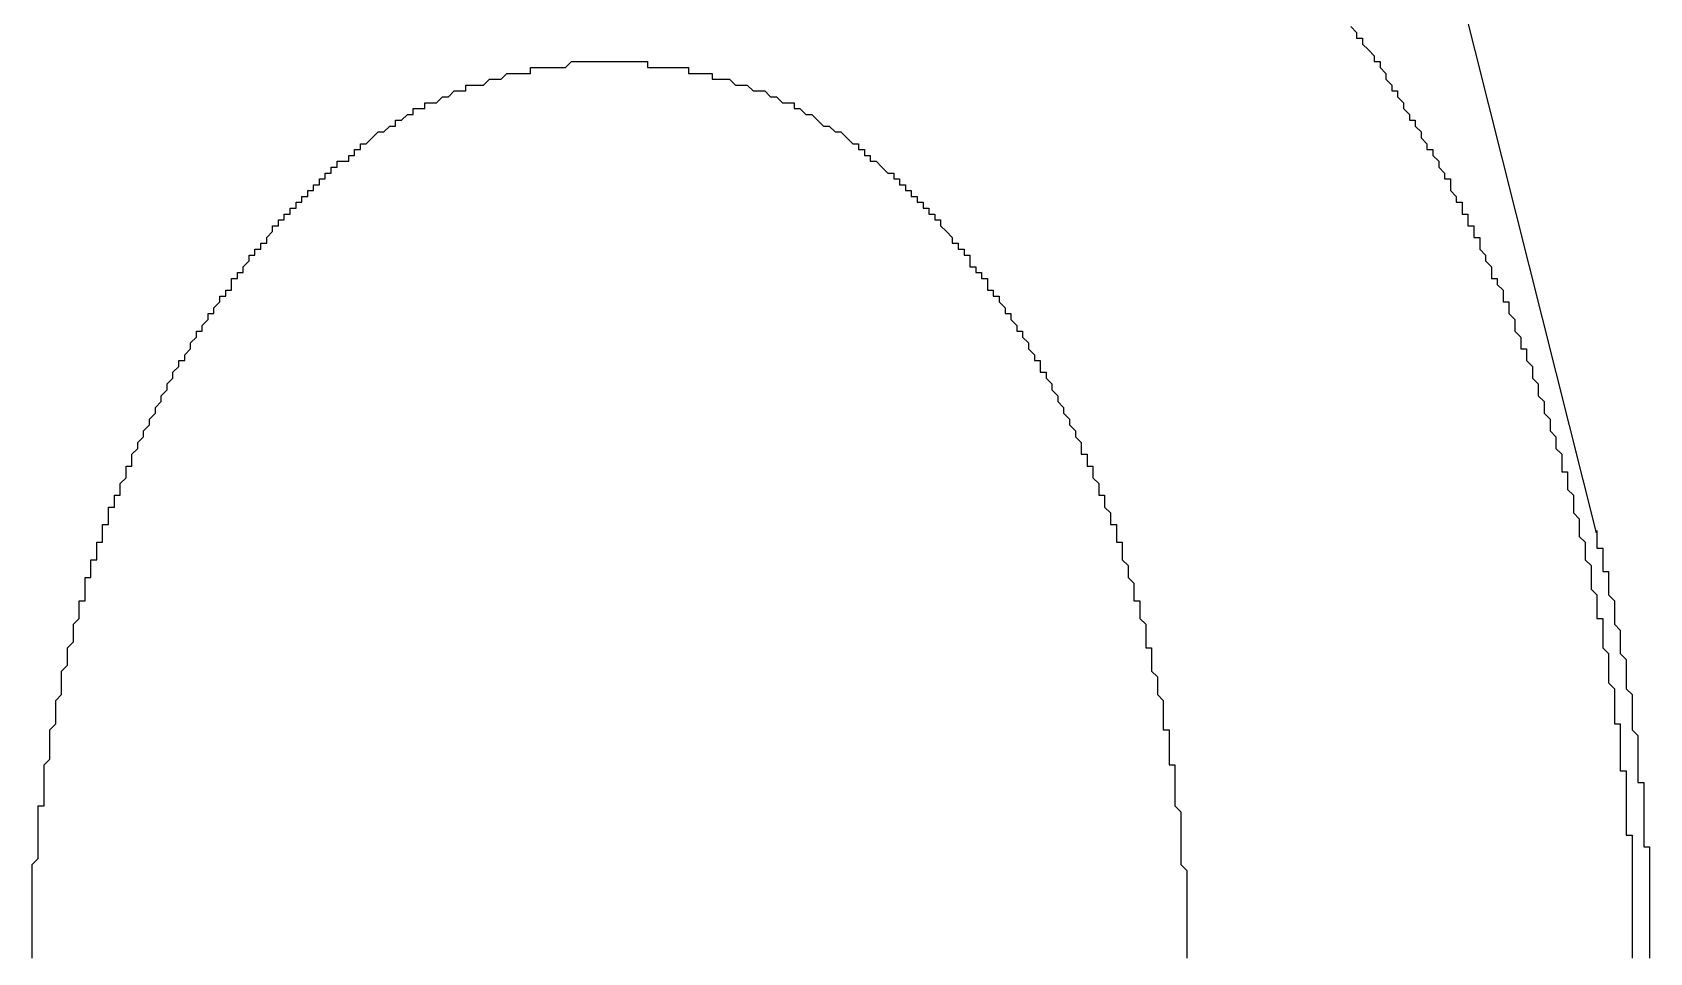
# Model space of a CAD drawing. Header units: inches. Extents: x -233729 to 737493, y -275239 to 196021.
# Drawn here: x 356538.1 to 356814.1, y -221704.6 to -221547.6 of the extents above; entities that cross this region are included whole.
import ezdxf

# ---------------------------------------------------------------- set-up
doc = ezdxf.new("R2010")
doc.units = ezdxf.units.IN
doc.header["$MEASUREMENT"] = 0
doc.layers.add('_FL_FAC_OFFICES', color=252, linetype='Continuous')
doc.layers.add('_FL_FAC_WALLS', color=252, linetype='Continuous')

# ---------------------------------------------------------------- blocks, each defined once
blk = doc.blocks.new('FL_Building')
at = {"layer": '_FL_FAC_OFFICES', "color": 0}
blk.add_line((2243650.95, -305697.56), (2243705.08, -305912.5), dxfattribs=at)
for points in [[(2243663.18, -305826.12, 0), (2243664.18, -305827.12, 0), (2243664.18, -305827.12, 0), (2243664.18, -305828.12, 0), (2243665.18, -305828.12, 0), (2243665.18, -305829.12, 0), (2243665.18, -305829.12, 0), (2243666.18, -305830.12, 0), (2243666.18, -305830.12, 0), (2243667.18, -305831.12, 0), (2243667.18, -305831.12, 0), (2243667.18, -305832.12, 0), (2243668.18, -305832.12, 0), (2243668.18, -305833.12, 0), (2243668.18, -305833.12, 0), (2243669.18, -305834.12, 0), (2243669.18, -305835.12, 0), (2243669.18, -305835.12, 0), (2243670.18, -305836.12, 0), (2243670.18, -305836.12, 0), (2243670.18, -305837.12, 0), (2243671.18, -305837.12, 0), (2243671.18, -305838.12, 0), (2243671.18, -305838.12, 0), (2243672.18, -305839.12, 0), (2243672.18, -305839.12, 0), (2243672.18, -305840.12, 0), (2243673.18, -305841.12, 0), (2243673.18, -305841.12, 0), (2243673.18, -305842.12, 0), (2243674.18, -305842.12, 0), (2243674.18, -305843.12, 0), (2243674.18, -305843.12, 0), (2243675.18, -305844.12, 0), (2243675.18, -305844.12, 0), (2243675.18, -305845.12, 0), (2243676.18, -305846.12, 0), (2243676.18, -305846.12, 0), (2243676.18, -305847.12, 0), (2243677.18, -305847.12, 0), (2243677.18, -305848.12, 0), (2243677.18, -305848.12, 0), (2243678.18, -305849.12, 0), (2243678.18, -305850.12, 0), (2243678.18, -305850.12, 0), (2243679.18, -305851.12, 0), (2243679.18, -305851.12, 0), (2243679.18, -305852.12, 0), (2243680.18, -305852.12, 0), (2243680.18, -305853.12, 0), (2243680.18, -305853.12, 0), (2243680.18, -305854.12, 0), (2243681.18, -305855.12, 0), (2243681.18, -305855.12, 0), (2243681.18, -305856.12, 0), (2243682.18, -305856.12, 0), (2243682.18, -305857.12, 0), (2243682.18, -305858.12, 0), (2243683.18, -305858.12, 0), (2243683.18, -305859.12, 0), (2243683.18, -305859.12, 0), (2243683.18, -305860.12, 0), (2243684.18, -305860.12, 0), (2243684.18, -305861.12, 0), (2243684.18, -305862.12, 0), (2243685.18, -305862.12, 0), (2243685.18, -305863.12, 0), (2243685.18, -305863.12, 0), (2243685.18, -305864.12, 0), (2243686.18, -305865.12, 0), (2243686.18, -305865.12, 0), (2243686.18, -305866.12, 0), (2243686.18, -305866.12, 0), (2243687.18, -305867.12, 0), (2243687.18, -305867.12, 0), (2243687.18, -305868.12, 0), (2243687.18, -305869.12, 0), (2243688.18, -305869.12, 0), (2243688.18, -305870.12, 0), (2243688.18, -305870.12, 0), (2243689.18, -305871.12, 0), (2243689.18, -305872.12, 0), (2243689.18, -305872.12, 0), (2243689.18, -305873.12, 0), (2243690.18, -305873.12, 0), (2243690.18, -305874.12, 0), (2243690.18, -305875.12, 0), (2243690.18, -305875.12, 0), (2243691.18, -305876.12, 0), (2243691.18, -305876.12, 0), (2243691.18, -305877.12, 0), (2243691.18, -305878.12, 0), (2243691.18, -305878.12, 0), (2243692.18, -305879.12, 0), (2243692.18, -305879.12, 0), (2243692.18, -305880.12, 0), (2243692.18, -305881.12, 0), (2243693.18, -305881.12, 0), (2243693.18, -305882.12, 0), (2243693.18, -305882.12, 0), (2243693.18, -305883.12, 0), (2243694.18, -305884.12, 0), (2243694.18, -305884.12, 0), (2243694.18, -305885.12, 0), (2243694.18, -305885.12, 0), (2243694.18, -305886.12, 0), (2243695.18, -305887.12, 0), (2243695.18, -305887.12, 0), (2243695.18, -305888.12, 0), (2243695.18, -305888.12, 0), (2243695.18, -305889.12, 0), (2243696.18, -305890.12, 0), (2243696.18, -305890.12, 0), (2243696.18, -305891.12, 0), (2243696.18, -305892.12, 0), (2243696.18, -305892.12, 0), (2243697.18, -305893.12, 0), (2243697.18, -305893.12, 0), (2243697.18, -305894.12, 0), (2243697.18, -305895.12, 0), (2243697.18, -305895.12, 0)], [(2243495.18, -305846.12, 0), (2243495.18, -305846.12, 0), (2243496.18, -305845.12, 0), (2243496.18, -305845.12, 0), (2243497.18, -305844.12, 0), (2243497.18, -305844.12, 0), (2243498.18, -305844.12, 0), (2243499.18, -305843.12, 0), (2243499.18, -305843.12, 0), (2243500.18, -305843.12, 0), (2243500.18, -305842.12, 0), (2243501.18, -305842.12, 0), (2243502.18, -305841.12, 0), (2243502.18, -305841.12, 0), (2243503.18, -305841.12, 0), (2243503.18, -305840.12, 0), (2243504.18, -305840.12, 0), (2243505.18, -305840.12, 0), (2243505.18, -305839.12, 0), (2243506.18, -305839.12, 0), (2243507.18, -305839.12, 0), (2243507.18, -305839.12, 0), (2243508.18, -305838.12, 0), (2243509.18, -305838.12, 0), (2243509.18, -305838.12, 0), (2243510.18, -305837.12, 0), (2243510.18, -305837.12, 0), (2243511.18, -305837.12, 0), (2243512.18, -305837.12, 0), (2243512.18, -305836.12, 0), (2243513.18, -305836.12, 0), (2243514.18, -305836.12, 0), (2243514.18, -305836.12, 0), (2243515.18, -305836.12, 0), (2243516.18, -305835.12, 0), (2243516.18, -305835.12, 0), (2243517.18, -305835.12, 0), (2243518.18, -305835.12, 0), (2243518.18, -305835.12, 0), (2243519.18, -305834.12, 0), (2243520.18, -305834.12, 0), (2243520.18, -305834.12, 0), (2243521.18, -305834.12, 0), (2243522.18, -305834.12, 0), (2243523.18, -305834.12, 0), (2243523.18, -305833.12, 0), (2243524.18, -305833.12, 0), (2243525.18, -305833.12, 0), (2243525.18, -305833.12, 0), (2243526.18, -305833.12, 0), (2243527.18, -305833.12, 0), (2243527.18, -305833.12, 0), (2243528.18, -305833.12, 0), (2243529.18, -305833.12, 0), (2243529.18, -305833.12, 0), (2243530.18, -305832.12, 0), (2243531.18, -305832.12, 0), (2243532.18, -305832.12, 0), (2243532.18, -305832.12, 0), (2243533.18, -305832.12, 0), (2243534.18, -305832.12, 0), (2243534.18, -305832.12, 0), (2243535.18, -305832.12, 0), (2243536.18, -305832.12, 0), (2243536.18, -305832.12, 0), (2243537.18, -305832.12, 0), (2243538.18, -305832.12, 0), (2243539.18, -305832.12, 0), (2243539.18, -305832.12, 0), (2243540.18, -305832.12, 0), (2243541.18, -305832.12, 0), (2243541.18, -305832.12, 0), (2243542.18, -305832.12, 0), (2243543.18, -305832.12, 0), (2243543.18, -305833.12, 0), (2243544.18, -305833.12, 0), (2243545.18, -305833.12, 0), (2243546.18, -305833.12, 0), (2243546.18, -305833.12, 0), (2243547.18, -305833.12, 0), (2243548.18, -305833.12, 0), (2243548.18, -305833.12, 0), (2243549.18, -305833.12, 0), (2243550.18, -305833.12, 0), (2243550.18, -305834.12, 0), (2243551.18, -305834.12, 0), (2243552.18, -305834.12, 0), (2243552.18, -305834.12, 0), (2243553.18, -305834.12, 0), (2243554.18, -305834.12, 0), (2243554.18, -305835.12, 0), (2243555.18, -305835.12, 0), (2243556.18, -305835.12, 0), (2243556.18, -305835.12, 0), (2243557.18, -305835.12, 0), (2243558.18, -305836.12, 0), (2243559.18, -305836.12, 0), (2243559.18, -305836.12, 0), (2243560.18, -305836.12, 0), (2243560.18, -305836.12, 0), (2243561.18, -305837.12, 0), (2243562.18, -305837.12, 0), (2243562.18, -305837.12, 0), (2243563.18, -305837.12, 0), (2243564.18, -305838.12, 0), (2243564.18, -305838.12, 0), (2243565.18, -305838.12, 0), (2243566.18, -305839.12, 0), (2243566.18, -305839.12, 0), (2243567.18, -305839.12, 0), (2243568.18, -305839.12, 0), (2243568.18, -305840.12, 0), (2243569.18, -305840.12, 0), (2243569.18, -305840.12, 0), (2243570.18, -305841.12, 0), (2243571.18, -305841.12, 0), (2243571.18, -305841.12, 0), (2243572.18, -305842.12, 0), (2243572.18, -305842.12, 0), (2243573.18, -305843.12, 0), (2243574.18, -305843.12, 0), (2243574.18, -305843.12, 0), (2243575.18, -305844.12, 0), (2243575.18, -305844.12, 0), (2243576.18, -305844.12, 0), (2243577.18, -305845.12, 0), (2243577.18, -305845.12, 0), (2243578.18, -305846.12, 0), (2243578.18, -305846.12, 0)], [(2243474.18, -305867.12, 0), (2243474.18, -305867.12, 0), (2243474.18, -305867.12, 0), (2243474.18, -305867.12, 0), (2243474.18, -305867.12, 0), (2243475.18, -305866.12, 0), (2243475.18, -305866.12, 0), (2243475.18, -305866.12, 0), (2243475.18, -305866.12, 0), (2243475.18, -305866.12, 0), (2243475.18, -305865.12, 0), (2243475.18, -305865.12, 0), (2243476.18, -305865.12, 0), (2243476.18, -305865.12, 0), (2243476.18, -305865.12, 0), (2243476.18, -305865.12, 0), (2243476.18, -305864.12, 0), (2243476.18, -305864.12, 0), (2243476.18, -305864.12, 0), (2243477.18, -305864.12, 0), (2243477.18, -305864.12, 0), (2243477.18, -305863.12, 0), (2243477.18, -305863.12, 0), (2243477.18, -305863.12, 0), (2243477.18, -305863.12, 0), (2243477.18, -305863.12, 0), (2243478.18, -305863.12, 0), (2243478.18, -305862.12, 0), (2243478.18, -305862.12, 0), (2243478.18, -305862.12, 0), (2243478.18, -305862.12, 0), (2243478.18, -305862.12, 0), (2243479.18, -305861.12, 0), (2243479.18, -305861.12, 0), (2243479.18, -305861.12, 0), (2243479.18, -305861.12, 0), (2243479.18, -305861.12, 0), (2243479.18, -305861.12, 0), (2243479.18, -305860.12, 0), (2243480.18, -305860.12, 0), (2243480.18, -305860.12, 0), (2243480.18, -305860.12, 0), (2243480.18, -305860.12, 0), (2243480.18, -305860.12, 0), (2243480.18, -305859.12, 0), (2243481.18, -305859.12, 0), (2243481.18, -305859.12, 0), (2243481.18, -305859.12, 0), (2243481.18, -305859.12, 0), (2243481.18, -305859.12, 0), (2243481.18, -305858.12, 0), (2243481.18, -305858.12, 0), (2243482.18, -305858.12, 0), (2243482.18, -305858.12, 0), (2243482.18, -305858.12, 0), (2243482.18, -305858.12, 0), (2243482.18, -305857.12, 0), (2243482.18, -305857.12, 0), (2243483.18, -305857.12, 0), (2243483.18, -305857.12, 0), (2243483.18, -305857.12, 0), (2243483.18, -305856.12, 0), (2243483.18, -305856.12, 0), (2243483.18, -305856.12, 0), (2243484.18, -305856.12, 0), (2243484.18, -305856.12, 0), (2243484.18, -305856.12, 0), (2243484.18, -305855.12, 0), (2243484.18, -305855.12, 0), (2243484.18, -305855.12, 0), (2243485.18, -305855.12, 0), (2243485.18, -305855.12, 0), (2243485.18, -305855.12, 0), (2243485.18, -305855.12, 0), (2243485.18, -305854.12, 0), (2243485.18, -305854.12, 0), (2243486.18, -305854.12, 0), (2243486.18, -305854.12, 0), (2243486.18, -305854.12, 0), (2243486.18, -305854.12, 0), (2243486.18, -305853.12, 0), (2243486.18, -305853.12, 0), (2243487.18, -305853.12, 0), (2243487.18, -305853.12, 0), (2243487.18, -305853.12, 0), (2243487.18, -305853.12, 0), (2243487.18, -305852.12, 0), (2243487.18, -305852.12, 0), (2243488.18, -305852.12, 0), (2243488.18, -305852.12, 0), (2243488.18, -305852.12, 0), (2243488.18, -305852.12, 0), (2243488.18, -305851.12, 0), (2243488.18, -305851.12, 0), (2243489.18, -305851.12, 0), (2243489.18, -305851.12, 0), (2243489.18, -305851.12, 0), (2243489.18, -305851.12, 0), (2243489.18, -305851.12, 0), (2243489.18, -305850.12, 0), (2243490.18, -305850.12, 0), (2243490.18, -305850.12, 0), (2243490.18, -305850.12, 0), (2243490.18, -305850.12, 0), (2243490.18, -305850.12, 0), (2243490.18, -305849.12, 0), (2243491.18, -305849.12, 0), (2243491.18, -305849.12, 0), (2243491.18, -305849.12, 0), (2243491.18, -305849.12, 0), (2243491.18, -305849.12, 0), (2243492.18, -305849.12, 0), (2243492.18, -305848.12, 0), (2243492.18, -305848.12, 0), (2243492.18, -305848.12, 0), (2243492.18, -305848.12, 0), (2243492.18, -305848.12, 0), (2243493.18, -305848.12, 0), (2243493.18, -305847.12, 0), (2243493.18, -305847.12, 0), (2243493.18, -305847.12, 0), (2243493.18, -305847.12, 0), (2243494.18, -305847.12, 0), (2243494.18, -305847.12, 0), (2243494.18, -305847.12, 0), (2243494.18, -305846.12, 0), (2243494.18, -305846.12, 0), (2243494.18, -305846.12, 0), (2243495.18, -305846.12, 0)], [(2243578.18, -305846.12, 0), (2243578.18, -305846.12, 0), (2243579.18, -305846.12, 0), (2243579.18, -305846.12, 0), (2243579.18, -305847.12, 0), (2243579.18, -305847.12, 0), (2243579.18, -305847.12, 0), (2243580.18, -305847.12, 0), (2243580.18, -305847.12, 0), (2243580.18, -305847.12, 0), (2243580.18, -305847.12, 0), (2243580.18, -305848.12, 0), (2243580.18, -305848.12, 0), (2243581.18, -305848.12, 0), (2243581.18, -305848.12, 0), (2243581.18, -305848.12, 0), (2243581.18, -305848.12, 0), (2243581.18, -305849.12, 0), (2243582.18, -305849.12, 0), (2243582.18, -305849.12, 0), (2243582.18, -305849.12, 0), (2243582.18, -305849.12, 0), (2243582.18, -305849.12, 0), (2243582.18, -305849.12, 0), (2243583.18, -305850.12, 0), (2243583.18, -305850.12, 0), (2243583.18, -305850.12, 0), (2243583.18, -305850.12, 0), (2243583.18, -305850.12, 0), (2243583.18, -305850.12, 0), (2243584.18, -305851.12, 0), (2243584.18, -305851.12, 0), (2243584.18, -305851.12, 0), (2243584.18, -305851.12, 0), (2243584.18, -305851.12, 0), (2243585.18, -305851.12, 0), (2243585.18, -305851.12, 0), (2243585.18, -305852.12, 0), (2243585.18, -305852.12, 0), (2243585.18, -305852.12, 0), (2243585.18, -305852.12, 0), (2243586.18, -305852.12, 0), (2243586.18, -305852.12, 0), (2243586.18, -305853.12, 0), (2243586.18, -305853.12, 0), (2243586.18, -305853.12, 0), (2243586.18, -305853.12, 0), (2243587.18, -305853.12, 0), (2243587.18, -305853.12, 0), (2243587.18, -305854.12, 0), (2243587.18, -305854.12, 0), (2243587.18, -305854.12, 0), (2243587.18, -305854.12, 0), (2243588.18, -305854.12, 0), (2243588.18, -305854.12, 0), (2243588.18, -305855.12, 0), (2243588.18, -305855.12, 0), (2243588.18, -305855.12, 0), (2243588.18, -305855.12, 0), (2243589.18, -305855.12, 0), (2243589.18, -305855.12, 0), (2243589.18, -305855.12, 0), (2243589.18, -305856.12, 0), (2243589.18, -305856.12, 0), (2243589.18, -305856.12, 0), (2243590.18, -305856.12, 0), (2243590.18, -305856.12, 0), (2243590.18, -305856.12, 0), (2243590.18, -305857.12, 0), (2243590.18, -305857.12, 0), (2243590.18, -305857.12, 0), (2243591.18, -305857.12, 0), (2243591.18, -305857.12, 0), (2243591.18, -305858.12, 0), (2243591.18, -305858.12, 0), (2243591.18, -305858.12, 0), (2243591.18, -305858.12, 0), (2243591.18, -305858.12, 0), (2243592.18, -305858.12, 0), (2243592.18, -305859.12, 0), (2243592.18, -305859.12, 0), (2243592.18, -305859.12, 0), (2243592.18, -305859.12, 0), (2243592.18, -305859.12, 0), (2243593.18, -305859.12, 0), (2243593.18, -305860.12, 0), (2243593.18, -305860.12, 0), (2243593.18, -305860.12, 0), (2243593.18, -305860.12, 0), (2243593.18, -305860.12, 0), (2243593.18, -305860.12, 0), (2243594.18, -305861.12, 0), (2243594.18, -305861.12, 0), (2243594.18, -305861.12, 0), (2243594.18, -305861.12, 0), (2243594.18, -305861.12, 0), (2243594.18, -305861.12, 0), (2243595.18, -305862.12, 0), (2243595.18, -305862.12, 0), (2243595.18, -305862.12, 0), (2243595.18, -305862.12, 0), (2243595.18, -305862.12, 0), (2243595.18, -305863.12, 0), (2243595.18, -305863.12, 0), (2243596.18, -305863.12, 0), (2243596.18, -305863.12, 0), (2243596.18, -305863.12, 0), (2243596.18, -305863.12, 0), (2243596.18, -305864.12, 0), (2243596.18, -305864.12, 0), (2243596.18, -305864.12, 0), (2243597.18, -305864.12, 0), (2243597.18, -305864.12, 0), (2243597.18, -305865.12, 0), (2243597.18, -305865.12, 0), (2243597.18, -305865.12, 0), (2243597.18, -305865.12, 0), (2243598.18, -305865.12, 0), (2243598.18, -305865.12, 0), (2243598.18, -305866.12, 0), (2243598.18, -305866.12, 0), (2243598.18, -305866.12, 0), (2243598.18, -305866.12, 0), (2243598.18, -305866.12, 0), (2243598.18, -305867.12, 0), (2243599.18, -305867.12, 0), (2243599.18, -305867.12, 0), (2243599.18, -305867.12, 0), (2243599.18, -305867.12, 0)], [(2243448.18, -305918.12, 0), (2243448.18, -305917.12, 0), (2243449.18, -305917.12, 0), (2243449.18, -305916.12, 0), (2243449.18, -305916.12, 0), (2243449.18, -305916.12, 0), (2243449.18, -305915.12, 0), (2243449.18, -305915.12, 0), (2243449.18, -305914.12, 0), (2243450.18, -305914.12, 0), (2243450.18, -305913.12, 0), (2243450.18, -305913.12, 0), (2243450.18, -305913.12, 0), (2243450.18, -305912.12, 0), (2243450.18, -305912.12, 0), (2243450.18, -305911.12, 0), (2243451.18, -305911.12, 0), (2243451.18, -305911.12, 0), (2243451.18, -305910.12, 0), (2243451.18, -305910.12, 0), (2243451.18, -305909.12, 0), (2243451.18, -305909.12, 0), (2243451.18, -305908.12, 0), (2243452.18, -305908.12, 0), (2243452.18, -305908.12, 0), (2243452.18, -305907.12, 0), (2243452.18, -305907.12, 0), (2243452.18, -305906.12, 0), (2243452.18, -305906.12, 0), (2243453.18, -305906.12, 0), (2243453.18, -305905.12, 0), (2243453.18, -305905.12, 0), (2243453.18, -305904.12, 0), (2243453.18, -305904.12, 0), (2243453.18, -305904.12, 0), (2243454.18, -305903.12, 0), (2243454.18, -305903.12, 0), (2243454.18, -305902.12, 0), (2243454.18, -305902.12, 0), (2243454.18, -305901.12, 0), (2243454.18, -305901.12, 0), (2243455.18, -305901.12, 0), (2243455.18, -305900.12, 0), (2243455.18, -305900.12, 0), (2243455.18, -305899.12, 0), (2243455.18, -305899.12, 0), (2243455.18, -305899.12, 0), (2243456.18, -305898.12, 0), (2243456.18, -305898.12, 0), (2243456.18, -305897.12, 0), (2243456.18, -305897.12, 0), (2243456.18, -305897.12, 0), (2243457.18, -305896.12, 0), (2243457.18, -305896.12, 0), (2243457.18, -305895.12, 0), (2243457.18, -305895.12, 0), (2243457.18, -305895.12, 0), (2243458.18, -305894.12, 0), (2243458.18, -305894.12, 0), (2243458.18, -305893.12, 0), (2243458.18, -305893.12, 0), (2243458.18, -305893.12, 0), (2243459.18, -305892.12, 0), (2243459.18, -305892.12, 0), (2243459.18, -305891.12, 0), (2243459.18, -305891.12, 0), (2243459.18, -305891.12, 0), (2243460.18, -305890.12, 0), (2243460.18, -305890.12, 0), (2243460.18, -305889.12, 0), (2243460.18, -305889.12, 0), (2243460.18, -305889.12, 0), (2243461.18, -305888.12, 0), (2243461.18, -305888.12, 0), (2243461.18, -305887.12, 0), (2243461.18, -305887.12, 0), (2243461.18, -305887.12, 0), (2243462.18, -305886.12, 0), (2243462.18, -305886.12, 0), (2243462.18, -305886.12, 0), (2243462.18, -305885.12, 0), (2243462.18, -305885.12, 0), (2243463.18, -305884.12, 0), (2243463.18, -305884.12, 0), (2243463.18, -305884.12, 0), (2243463.18, -305883.12, 0), (2243464.18, -305883.12, 0), (2243464.18, -305882.12, 0), (2243464.18, -305882.12, 0), (2243464.18, -305882.12, 0), (2243465.18, -305881.12, 0), (2243465.18, -305881.12, 0), (2243465.18, -305881.12, 0), (2243465.18, -305880.12, 0), (2243465.18, -305880.12, 0), (2243466.18, -305879.12, 0), (2243466.18, -305879.12, 0), (2243466.18, -305879.12, 0), (2243466.18, -305878.12, 0), (2243467.18, -305878.12, 0), (2243467.18, -305878.12, 0), (2243467.18, -305877.12, 0), (2243467.18, -305877.12, 0), (2243468.18, -305876.12, 0), (2243468.18, -305876.12, 0), (2243468.18, -305876.12, 0), (2243468.18, -305875.12, 0), (2243469.18, -305875.12, 0), (2243469.18, -305875.12, 0), (2243469.18, -305874.12, 0), (2243469.18, -305874.12, 0), (2243470.18, -305873.12, 0), (2243470.18, -305873.12, 0), (2243470.18, -305873.12, 0), (2243470.18, -305872.12, 0), (2243471.18, -305872.12, 0), (2243471.18, -305872.12, 0), (2243471.18, -305871.12, 0), (2243471.18, -305871.12, 0), (2243472.18, -305871.12, 0), (2243472.18, -305870.12, 0), (2243472.18, -305870.12, 0), (2243472.18, -305869.12, 0), (2243473.18, -305869.12, 0), (2243473.18, -305869.12, 0), (2243473.18, -305868.12, 0), (2243473.18, -305868.12, 0), (2243474.18, -305868.12, 0), (2243474.18, -305867.12, 0)], [(2243599.18, -305867.12, 0), (2243599.18, -305868.12, 0), (2243600.18, -305868.12, 0), (2243600.18, -305868.12, 0), (2243600.18, -305869.12, 0), (2243600.18, -305869.12, 0), (2243601.18, -305869.12, 0), (2243601.18, -305870.12, 0), (2243601.18, -305870.12, 0), (2243601.18, -305871.12, 0), (2243602.18, -305871.12, 0), (2243602.18, -305871.12, 0), (2243602.18, -305872.12, 0), (2243602.18, -305872.12, 0), (2243603.18, -305872.12, 0), (2243603.18, -305873.12, 0), (2243603.18, -305873.12, 0), (2243603.18, -305873.12, 0), (2243604.18, -305874.12, 0), (2243604.18, -305874.12, 0), (2243604.18, -305875.12, 0), (2243604.18, -305875.12, 0), (2243605.18, -305875.12, 0), (2243605.18, -305876.12, 0), (2243605.18, -305876.12, 0), (2243605.18, -305876.12, 0), (2243606.18, -305877.12, 0), (2243606.18, -305877.12, 0), (2243606.18, -305878.12, 0), (2243606.18, -305878.12, 0), (2243607.18, -305878.12, 0), (2243607.18, -305879.12, 0), (2243607.18, -305879.12, 0), (2243607.18, -305879.12, 0), (2243608.18, -305880.12, 0), (2243608.18, -305880.12, 0), (2243608.18, -305881.12, 0), (2243608.18, -305881.12, 0), (2243608.18, -305881.12, 0), (2243609.18, -305882.12, 0), (2243609.18, -305882.12, 0), (2243609.18, -305882.12, 0), (2243609.18, -305883.12, 0), (2243610.18, -305883.12, 0), (2243610.18, -305884.12, 0), (2243610.18, -305884.12, 0), (2243610.18, -305884.12, 0), (2243610.18, -305885.12, 0), (2243611.18, -305885.12, 0), (2243611.18, -305886.12, 0), (2243611.18, -305886.12, 0), (2243611.18, -305886.12, 0), (2243612.18, -305887.12, 0), (2243612.18, -305887.12, 0), (2243612.18, -305887.12, 0), (2243612.18, -305888.12, 0), (2243612.18, -305888.12, 0), (2243613.18, -305889.12, 0), (2243613.18, -305889.12, 0), (2243613.18, -305889.12, 0), (2243613.18, -305890.12, 0), (2243613.18, -305890.12, 0), (2243614.18, -305891.12, 0), (2243614.18, -305891.12, 0), (2243614.18, -305891.12, 0), (2243614.18, -305892.12, 0), (2243614.18, -305892.12, 0), (2243615.18, -305893.12, 0), (2243615.18, -305893.12, 0), (2243615.18, -305893.12, 0), (2243615.18, -305894.12, 0), (2243615.18, -305894.12, 0), (2243616.18, -305895.12, 0), (2243616.18, -305895.12, 0), (2243616.18, -305895.12, 0), (2243616.18, -305896.12, 0), (2243616.18, -305896.12, 0), (2243617.18, -305897.12, 0), (2243617.18, -305897.12, 0), (2243617.18, -305897.12, 0), (2243617.18, -305898.12, 0), (2243617.18, -305898.12, 0), (2243617.18, -305899.12, 0), (2243618.18, -305899.12, 0), (2243618.18, -305899.12, 0), (2243618.18, -305900.12, 0), (2243618.18, -305900.12, 0), (2243618.18, -305901.12, 0), (2243619.18, -305901.12, 0), (2243619.18, -305901.12, 0), (2243619.18, -305902.12, 0), (2243619.18, -305902.12, 0), (2243619.18, -305903.12, 0), (2243619.18, -305903.12, 0), (2243620.18, -305904.12, 0), (2243620.18, -305904.12, 0), (2243620.18, -305904.12, 0), (2243620.18, -305905.12, 0), (2243620.18, -305905.12, 0), (2243620.18, -305906.12, 0), (2243621.18, -305906.12, 0), (2243621.18, -305906.12, 0), (2243621.18, -305907.12, 0), (2243621.18, -305907.12, 0), (2243621.18, -305908.12, 0), (2243621.18, -305908.12, 0), (2243621.18, -305908.12, 0), (2243622.18, -305909.12, 0), (2243622.18, -305909.12, 0), (2243622.18, -305910.12, 0), (2243622.18, -305910.12, 0), (2243622.18, -305911.12, 0), (2243622.18, -305911.12, 0), (2243623.18, -305911.12, 0), (2243623.18, -305912.12, 0), (2243623.18, -305912.12, 0), (2243623.18, -305913.12, 0), (2243623.18, -305913.12, 0), (2243623.18, -305913.12, 0), (2243623.18, -305914.12, 0), (2243624.18, -305914.12, 0), (2243624.18, -305915.12, 0), (2243624.18, -305915.12, 0), (2243624.18, -305916.12, 0), (2243624.18, -305916.12, 0), (2243624.18, -305916.12, 0), (2243624.18, -305917.12, 0), (2243624.18, -305917.12, 0), (2243625.18, -305918.12, 0)], [(2243697.18, -305895.12, 0), (2243698.18, -305896.12, 0), (2243698.18, -305897.12, 0), (2243698.18, -305897.12, 0), (2243698.18, -305898.12, 0), (2243699.18, -305899.12, 0), (2243699.18, -305899.12, 0), (2243699.18, -305900.12, 0), (2243699.18, -305901.12, 0), (2243699.18, -305902.12, 0), (2243700.18, -305902.12, 0), (2243700.18, -305903.12, 0), (2243700.18, -305904.12, 0), (2243700.18, -305904.12, 0), (2243700.18, -305905.12, 0), (2243701.18, -305906.12, 0), (2243701.18, -305907.12, 0), (2243701.18, -305907.12, 0), (2243701.18, -305908.12, 0), (2243701.18, -305909.12, 0), (2243701.18, -305909.12, 0), (2243702.18, -305910.12, 0), (2243702.18, -305911.12, 0), (2243702.18, -305912.12, 0), (2243702.18, -305912.12, 0), (2243702.18, -305913.12, 0), (2243703.18, -305914.12, 0), (2243703.18, -305914.12, 0), (2243703.18, -305915.12, 0), (2243703.18, -305916.12, 0), (2243703.18, -305917.12, 0), (2243703.18, -305917.12, 0), (2243704.18, -305918.12, 0), (2243704.18, -305919.12, 0), (2243704.18, -305919.12, 0), (2243704.18, -305920.12, 0), (2243704.18, -305921.12, 0), (2243704.18, -305922.12, 0), (2243704.18, -305922.12, 0), (2243705.18, -305923.12, 0), (2243705.18, -305924.12, 0), (2243705.18, -305924.12, 0), (2243705.18, -305925.12, 0), (2243705.18, -305926.12, 0), (2243705.18, -305927.12, 0), (2243706.18, -305927.12, 0), (2243706.18, -305928.12, 0), (2243706.18, -305929.12, 0), (2243706.18, -305929.12, 0), (2243706.18, -305930.12, 0), (2243706.18, -305931.12, 0), (2243706.18, -305932.12, 0), (2243706.18, -305932.12, 0), (2243707.18, -305933.12, 0), (2243707.18, -305934.12, 0), (2243707.18, -305935.12, 0), (2243707.18, -305935.12, 0), (2243707.18, -305936.12, 0), (2243707.18, -305937.12, 0), (2243707.18, -305937.12, 0), (2243707.18, -305938.12, 0), (2243708.18, -305939.12, 0), (2243708.18, -305940.12, 0), (2243708.18, -305940.12, 0), (2243708.18, -305941.12, 0), (2243708.18, -305942.12, 0), (2243708.18, -305943.12, 0), (2243708.18, -305943.12, 0), (2243708.18, -305944.12, 0), (2243708.18, -305945.12, 0), (2243709.18, -305945.12, 0), (2243709.18, -305946.12, 0), (2243709.18, -305947.12, 0), (2243709.18, -305948.12, 0), (2243709.18, -305948.12, 0), (2243709.18, -305949.12, 0), (2243709.18, -305950.12, 0), (2243709.18, -305951.12, 0), (2243709.18, -305951.12, 0), (2243709.18, -305952.12, 0), (2243709.18, -305953.12, 0), (2243710.18, -305953.12, 0), (2243710.18, -305954.12, 0), (2243710.18, -305955.12, 0), (2243710.18, -305956.12, 0), (2243710.18, -305956.12, 0), (2243710.18, -305957.12, 0), (2243710.18, -305958.12, 0), (2243710.18, -305959.12, 0), (2243710.18, -305959.12, 0), (2243710.18, -305960.12, 0), (2243710.18, -305961.12, 0), (2243710.18, -305962.12, 0), (2243710.18, -305962.12, 0), (2243710.18, -305963.12, 0), (2243710.18, -305964.12, 0), (2243711.18, -305964.12, 0), (2243711.18, -305965.12, 0), (2243711.18, -305966.12, 0), (2243711.18, -305967.12, 0), (2243711.18, -305967.12, 0), (2243711.18, -305968.12, 0), (2243711.18, -305969.12, 0), (2243711.18, -305970.12, 0), (2243711.18, -305970.12, 0), (2243711.18, -305971.12, 0), (2243711.18, -305972.12, 0), (2243711.18, -305973.12, 0), (2243711.18, -305973.12, 0), (2243711.18, -305974.12, 0), (2243711.18, -305975.12, 0), (2243711.18, -305975.12, 0), (2243711.18, -305976.12, 0), (2243711.18, -305977.12, 0), (2243711.18, -305978.12, 0), (2243711.18, -305978.12, 0), (2243711.18, -305979.12, 0), (2243711.18, -305980.12, 0), (2243711.18, -305981.12, 0), (2243711.18, -305981.12, 0), (2243711.18, -305982.12, 0), (2243711.18, -305983.12, 0), (2243711.18, -305984.12, 0), (2243711.18, -305984.12, 0), (2243711.18, -305985.12, 0)], [(2243705.18, -305912.12, 0), (2243705.18, -305913.12, 0), (2243705.18, -305914.12, 0), (2243705.18, -305914.12, 0), (2243705.18, -305915.12, 0), (2243706.18, -305915.12, 0), (2243706.18, -305916.12, 0), (2243706.18, -305916.12, 0), (2243706.18, -305917.12, 0), (2243706.18, -305918.12, 0), (2243706.18, -305918.12, 0), (2243706.18, -305919.12, 0), (2243707.18, -305919.12, 0), (2243707.18, -305920.12, 0), (2243707.18, -305920.12, 0), (2243707.18, -305921.12, 0), (2243707.18, -305922.12, 0), (2243707.18, -305922.12, 0), (2243707.18, -305923.12, 0), (2243707.18, -305923.12, 0), (2243708.18, -305924.12, 0), (2243708.18, -305925.12, 0), (2243708.18, -305925.12, 0), (2243708.18, -305926.12, 0), (2243708.18, -305926.12, 0), (2243708.18, -305927.12, 0), (2243708.18, -305928.12, 0), (2243708.18, -305928.12, 0), (2243709.18, -305929.12, 0), (2243709.18, -305929.12, 0), (2243709.18, -305930.12, 0), (2243709.18, -305930.12, 0), (2243709.18, -305931.12, 0), (2243709.18, -305932.12, 0), (2243709.18, -305932.12, 0), (2243709.18, -305933.12, 0), (2243709.18, -305933.12, 0), (2243710.18, -305934.12, 0), (2243710.18, -305935.12, 0), (2243710.18, -305935.12, 0), (2243710.18, -305936.12, 0), (2243710.18, -305936.12, 0), (2243710.18, -305937.12, 0), (2243710.18, -305937.12, 0), (2243710.18, -305938.12, 0), (2243710.18, -305939.12, 0), (2243710.18, -305939.12, 0), (2243711.18, -305940.12, 0), (2243711.18, -305940.12, 0), (2243711.18, -305941.12, 0), (2243711.18, -305942.12, 0), (2243711.18, -305942.12, 0), (2243711.18, -305943.12, 0), (2243711.18, -305943.12, 0), (2243711.18, -305944.12, 0), (2243711.18, -305945.12, 0), (2243711.18, -305945.12, 0), (2243711.18, -305946.12, 0), (2243711.18, -305946.12, 0), (2243712.18, -305947.12, 0), (2243712.18, -305948.12, 0), (2243712.18, -305948.12, 0), (2243712.18, -305949.12, 0), (2243712.18, -305949.12, 0), (2243712.18, -305950.12, 0), (2243712.18, -305950.12, 0), (2243712.18, -305951.12, 0), (2243712.18, -305952.12, 0), (2243712.18, -305952.12, 0), (2243712.18, -305953.12, 0), (2243712.18, -305953.12, 0), (2243712.18, -305954.12, 0), (2243712.18, -305955.12, 0), (2243713.18, -305955.12, 0), (2243713.18, -305956.12, 0), (2243713.18, -305956.12, 0), (2243713.18, -305957.12, 0), (2243713.18, -305958.12, 0), (2243713.18, -305958.12, 0), (2243713.18, -305959.12, 0), (2243713.18, -305959.12, 0), (2243713.18, -305960.12, 0), (2243713.18, -305961.12, 0), (2243713.18, -305961.12, 0), (2243713.18, -305962.12, 0), (2243713.18, -305962.12, 0), (2243713.18, -305963.12, 0), (2243713.18, -305964.12, 0), (2243713.18, -305964.12, 0), (2243713.18, -305965.12, 0), (2243713.18, -305965.12, 0), (2243713.18, -305966.12, 0), (2243714.18, -305966.12, 0), (2243714.18, -305967.12, 0), (2243714.18, -305968.12, 0), (2243714.18, -305968.12, 0), (2243714.18, -305969.12, 0), (2243714.18, -305969.12, 0), (2243714.18, -305970.12, 0), (2243714.18, -305971.12, 0), (2243714.18, -305971.12, 0), (2243714.18, -305972.12, 0), (2243714.18, -305972.12, 0), (2243714.18, -305973.12, 0), (2243714.18, -305974.12, 0), (2243714.18, -305974.12, 0), (2243714.18, -305975.12, 0), (2243714.18, -305975.12, 0), (2243714.18, -305976.12, 0), (2243714.18, -305977.12, 0), (2243714.18, -305977.12, 0), (2243714.18, -305978.12, 0), (2243714.18, -305978.12, 0), (2243714.18, -305979.12, 0), (2243714.18, -305980.12, 0), (2243714.18, -305980.12, 0), (2243714.18, -305981.12, 0), (2243714.18, -305981.12, 0), (2243714.18, -305982.12, 0), (2243714.18, -305983.12, 0), (2243714.18, -305983.12, 0), (2243714.18, -305984.12, 0), (2243714.18, -305984.12, 0), (2243714.18, -305985.12, 0)], [(2243438.18, -305985.12, 0), (2243438.18, -305984.12, 0), (2243438.18, -305983.12, 0), (2243438.18, -305983.12, 0), (2243438.18, -305982.12, 0), (2243438.18, -305982.12, 0), (2243438.18, -305981.12, 0), (2243438.18, -305981.12, 0), (2243438.18, -305980.12, 0), (2243438.18, -305980.12, 0), (2243438.18, -305979.12, 0), (2243438.18, -305978.12, 0), (2243438.18, -305978.12, 0), (2243438.18, -305977.12, 0), (2243438.18, -305977.12, 0), (2243438.18, -305976.12, 0), (2243438.18, -305976.12, 0), (2243438.18, -305975.12, 0), (2243438.18, -305975.12, 0), (2243438.18, -305974.12, 0), (2243438.18, -305973.12, 0), (2243438.18, -305973.12, 0), (2243438.18, -305972.12, 0), (2243438.18, -305972.12, 0), (2243438.18, -305971.12, 0), (2243438.18, -305971.12, 0), (2243438.18, -305970.12, 0), (2243438.18, -305970.12, 0), (2243438.18, -305969.12, 0), (2243439.18, -305968.12, 0), (2243439.18, -305968.12, 0), (2243439.18, -305967.12, 0), (2243439.18, -305967.12, 0), (2243439.18, -305966.12, 0), (2243439.18, -305966.12, 0), (2243439.18, -305965.12, 0), (2243439.18, -305965.12, 0), (2243439.18, -305964.12, 0), (2243439.18, -305963.12, 0), (2243439.18, -305963.12, 0), (2243439.18, -305962.12, 0), (2243439.18, -305962.12, 0), (2243439.18, -305961.12, 0), (2243439.18, -305961.12, 0), (2243439.18, -305960.12, 0), (2243439.18, -305960.12, 0), (2243439.18, -305959.12, 0), (2243440.18, -305959.12, 0), (2243440.18, -305958.12, 0), (2243440.18, -305957.12, 0), (2243440.18, -305957.12, 0), (2243440.18, -305956.12, 0), (2243440.18, -305956.12, 0), (2243440.18, -305955.12, 0), (2243440.18, -305955.12, 0), (2243440.18, -305954.12, 0), (2243440.18, -305954.12, 0), (2243440.18, -305953.12, 0), (2243440.18, -305952.12, 0), (2243440.18, -305952.12, 0), (2243441.18, -305951.12, 0), (2243441.18, -305951.12, 0), (2243441.18, -305950.12, 0), (2243441.18, -305950.12, 0), (2243441.18, -305949.12, 0), (2243441.18, -305949.12, 0), (2243441.18, -305948.12, 0), (2243441.18, -305947.12, 0), (2243441.18, -305947.12, 0), (2243441.18, -305946.12, 0), (2243441.18, -305946.12, 0), (2243442.18, -305945.12, 0), (2243442.18, -305945.12, 0), (2243442.18, -305944.12, 0), (2243442.18, -305944.12, 0), (2243442.18, -305943.12, 0), (2243442.18, -305943.12, 0), (2243442.18, -305942.12, 0), (2243442.18, -305941.12, 0), (2243442.18, -305941.12, 0), (2243443.18, -305940.12, 0), (2243443.18, -305940.12, 0), (2243443.18, -305939.12, 0), (2243443.18, -305939.12, 0), (2243443.18, -305938.12, 0), (2243443.18, -305938.12, 0), (2243443.18, -305937.12, 0), (2243443.18, -305937.12, 0), (2243443.18, -305936.12, 0), (2243444.18, -305935.12, 0), (2243444.18, -305935.12, 0), (2243444.18, -305934.12, 0), (2243444.18, -305934.12, 0), (2243444.18, -305933.12, 0), (2243444.18, -305933.12, 0), (2243444.18, -305932.12, 0), (2243444.18, -305932.12, 0), (2243445.18, -305931.12, 0), (2243445.18, -305931.12, 0), (2243445.18, -305930.12, 0), (2243445.18, -305930.12, 0), (2243445.18, -305929.12, 0), (2243445.18, -305928.12, 0), (2243445.18, -305928.12, 0), (2243446.18, -305927.12, 0), (2243446.18, -305927.12, 0), (2243446.18, -305926.12, 0), (2243446.18, -305926.12, 0), (2243446.18, -305925.12, 0), (2243446.18, -305925.12, 0), (2243446.18, -305924.12, 0), (2243447.18, -305924.12, 0), (2243447.18, -305923.12, 0), (2243447.18, -305923.12, 0), (2243447.18, -305922.12, 0), (2243447.18, -305921.12, 0), (2243447.18, -305921.12, 0), (2243447.18, -305920.12, 0), (2243448.18, -305920.12, 0), (2243448.18, -305919.12, 0), (2243448.18, -305919.12, 0), (2243448.18, -305918.12, 0), (2243448.18, -305918.12, 0)], [(2243625.18, -305918.12, 0), (2243625.18, -305918.12, 0), (2243625.18, -305919.12, 0), (2243625.18, -305919.12, 0), (2243625.18, -305920.12, 0), (2243625.18, -305920.12, 0), (2243626.18, -305921.12, 0), (2243626.18, -305921.12, 0), (2243626.18, -305922.12, 0), (2243626.18, -305923.12, 0), (2243626.18, -305923.12, 0), (2243626.18, -305924.12, 0), (2243627.18, -305924.12, 0), (2243627.18, -305925.12, 0), (2243627.18, -305925.12, 0), (2243627.18, -305926.12, 0), (2243627.18, -305926.12, 0), (2243627.18, -305927.12, 0), (2243627.18, -305927.12, 0), (2243628.18, -305928.12, 0), (2243628.18, -305928.12, 0), (2243628.18, -305929.12, 0), (2243628.18, -305930.12, 0), (2243628.18, -305930.12, 0), (2243628.18, -305931.12, 0), (2243628.18, -305931.12, 0), (2243628.18, -305932.12, 0), (2243629.18, -305932.12, 0), (2243629.18, -305933.12, 0), (2243629.18, -305933.12, 0), (2243629.18, -305934.12, 0), (2243629.18, -305934.12, 0), (2243629.18, -305935.12, 0), (2243629.18, -305935.12, 0), (2243629.18, -305936.12, 0), (2243630.18, -305937.12, 0), (2243630.18, -305937.12, 0), (2243630.18, -305938.12, 0), (2243630.18, -305938.12, 0), (2243630.18, -305939.12, 0), (2243630.18, -305939.12, 0), (2243630.18, -305940.12, 0), (2243630.18, -305940.12, 0), (2243631.18, -305941.12, 0), (2243631.18, -305941.12, 0), (2243631.18, -305942.12, 0), (2243631.18, -305943.12, 0), (2243631.18, -305943.12, 0), (2243631.18, -305944.12, 0), (2243631.18, -305944.12, 0), (2243631.18, -305945.12, 0), (2243631.18, -305945.12, 0), (2243631.18, -305946.12, 0), (2243632.18, -305946.12, 0), (2243632.18, -305947.12, 0), (2243632.18, -305947.12, 0), (2243632.18, -305948.12, 0), (2243632.18, -305949.12, 0), (2243632.18, -305949.12, 0), (2243632.18, -305950.12, 0), (2243632.18, -305950.12, 0), (2243632.18, -305951.12, 0), (2243632.18, -305951.12, 0), (2243632.18, -305952.12, 0), (2243633.18, -305952.12, 0), (2243633.18, -305953.12, 0), (2243633.18, -305954.12, 0), (2243633.18, -305954.12, 0), (2243633.18, -305955.12, 0), (2243633.18, -305955.12, 0), (2243633.18, -305956.12, 0), (2243633.18, -305956.12, 0), (2243633.18, -305957.12, 0), (2243633.18, -305957.12, 0), (2243633.18, -305958.12, 0), (2243633.18, -305959.12, 0), (2243633.18, -305959.12, 0), (2243634.18, -305960.12, 0), (2243634.18, -305960.12, 0), (2243634.18, -305961.12, 0), (2243634.18, -305961.12, 0), (2243634.18, -305962.12, 0), (2243634.18, -305962.12, 0), (2243634.18, -305963.12, 0), (2243634.18, -305963.12, 0), (2243634.18, -305964.12, 0), (2243634.18, -305965.12, 0), (2243634.18, -305965.12, 0), (2243634.18, -305966.12, 0), (2243634.18, -305966.12, 0), (2243634.18, -305967.12, 0), (2243634.18, -305967.12, 0), (2243634.18, -305968.12, 0), (2243634.18, -305968.12, 0), (2243634.18, -305969.12, 0), (2243635.18, -305970.12, 0), (2243635.18, -305970.12, 0), (2243635.18, -305971.12, 0), (2243635.18, -305971.12, 0), (2243635.18, -305972.12, 0), (2243635.18, -305972.12, 0), (2243635.18, -305973.12, 0), (2243635.18, -305973.12, 0), (2243635.18, -305974.12, 0), (2243635.18, -305975.12, 0), (2243635.18, -305975.12, 0), (2243635.18, -305976.12, 0), (2243635.18, -305976.12, 0), (2243635.18, -305977.12, 0), (2243635.18, -305977.12, 0), (2243635.18, -305978.12, 0), (2243635.18, -305978.12, 0), (2243635.18, -305979.12, 0), (2243635.18, -305980.12, 0), (2243635.18, -305980.12, 0), (2243635.18, -305981.12, 0), (2243635.18, -305981.12, 0), (2243635.18, -305982.12, 0), (2243635.18, -305982.12, 0), (2243635.18, -305983.12, 0), (2243635.18, -305983.12, 0), (2243635.18, -305984.12, 0), (2243635.18, -305985.12, 0)]]:
    blk.add_polyline3d(points, dxfattribs=at)
blk = doc.blocks.new('A$C667968a6')
at = {"layer": '_FL_FAC_WALLS', "linetype": 'Continuous', "lineweight": -3}
blk.add_blockref('FL_Building', (-2249813.75, 156686.16), dxfattribs=at)

msp = doc.modelspace()

# ---------------------------------------------------------------- block references
msp.add_blockref('A$C667968a6', (362913.6874, -72406.61113, -162219.4368))

doc.saveas('drawing.dxf')
